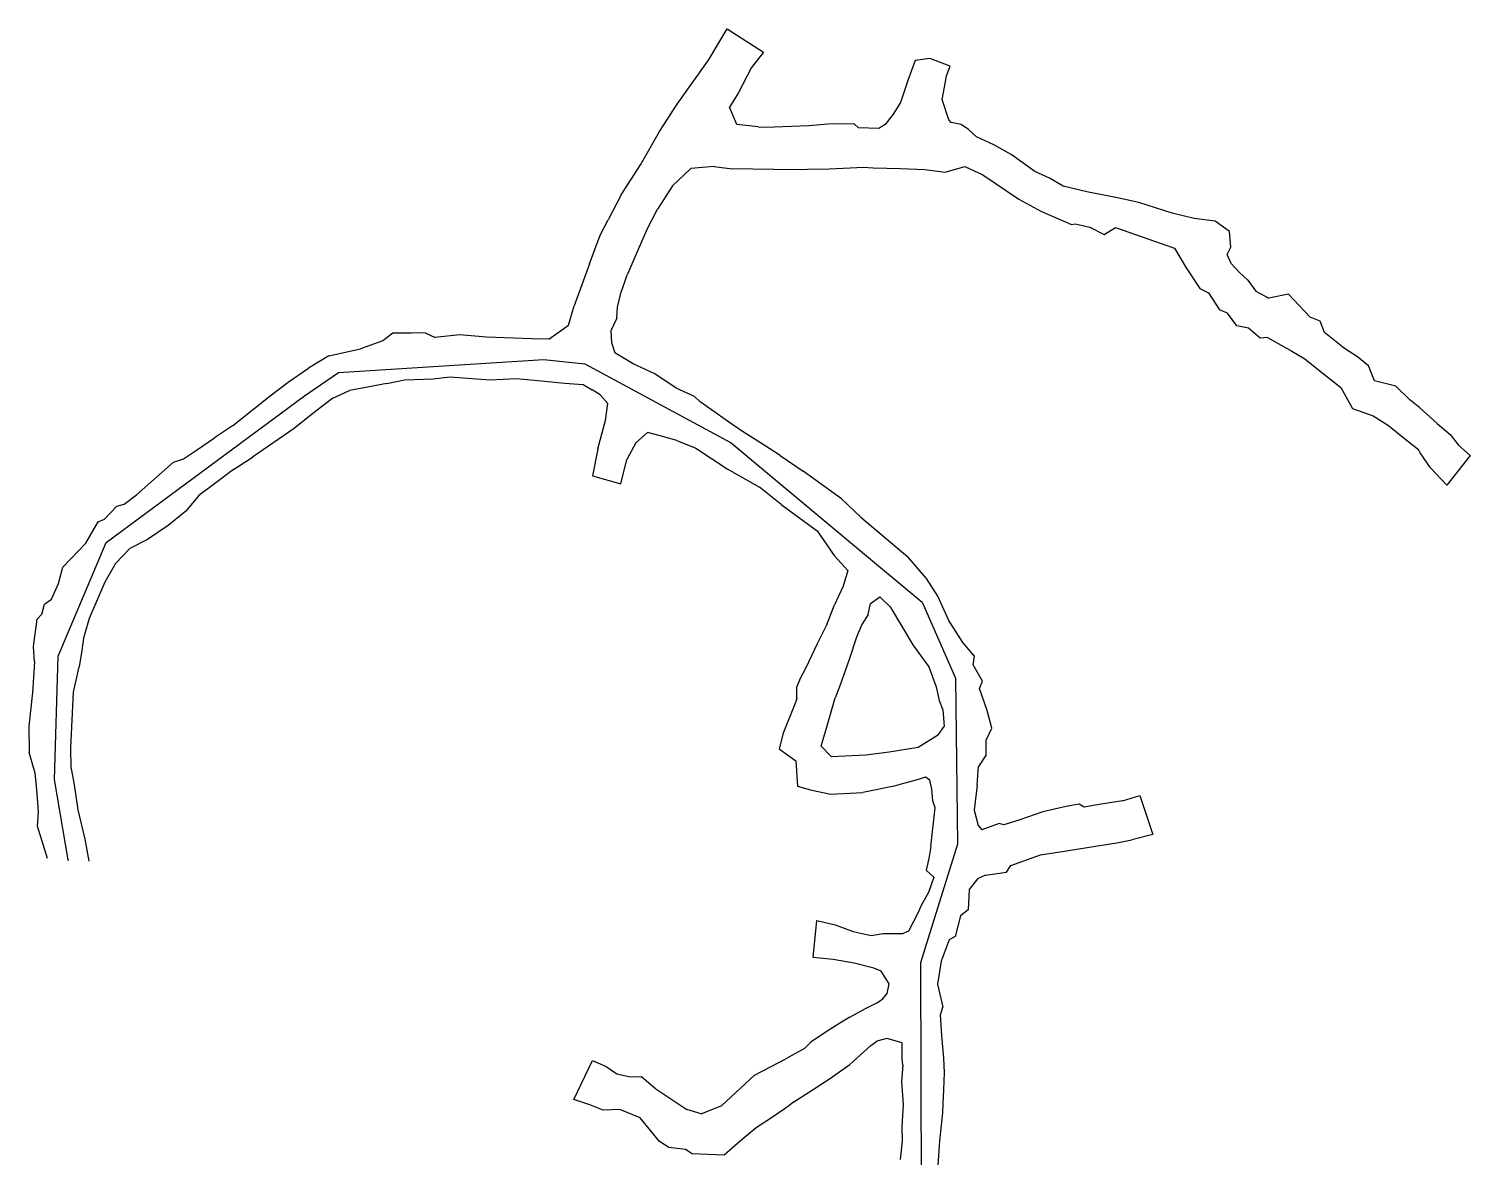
# Model space of a CAD drawing. Extents: x 539191 to 539403, y 4477602 to 4477860.
# Drawn here: x 539228.8 to 539402.5, y 4477724.1 to 4477860.1 of the extents above; entities that cross this region are included whole.
import ezdxf

# ---------------------------------------------------------------- set-up
doc = ezdxf.new("R2010")
doc.units = 0
doc.header["$MEASUREMENT"] = 0
doc.linetypes.add('DUZ', pattern=[500, 500])
for name, color, linetype in [('GEOFENCE', 80, 'DUZ'), ('INIT_COORD', 170, 'DUZ'), ('KAT_1395', 102, 'DUZ')]:
    doc.layers.add(name, color=color, linetype=linetype)

msp = doc.modelspace()

# ---------------------------------------------------------------- linework, layer by layer
at = {"layer": 'GEOFENCE', "linetype": 'Continuous'}
for p, q in [((539266.14, 4477818.73, 1399.63), (539290.89, 4477820.29, 1396.5)), ((539290.89, 4477820.29, 1396.5), (539295.85, 4477819.74, 1396.21)), ((539262.06, 4477815.9, 1400.22), (539266.14, 4477818.73, 1399.63)), ((539295.85, 4477819.74, 1396.21), (539313.46, 4477810.25, 1396.19)), ((539238.17, 4477798.23, 1404.34), (539262.06, 4477815.9, 1400.22)), ((539313.46, 4477810.25, 1396.19), (539328.8, 4477797.42, 1396.69)), ((539232.37, 4477784.51, 1406.16), (539238.17, 4477798.23, 1404.34)), ((539328.8, 4477797.42, 1396.69), (539336.46, 4477791.01, 1396.94)), ((539336.46, 4477791.01, 1396.94), (539340.5, 4477781.86, 1397)), ((539231.92, 4477769.67, 1408.29), (539232.37, 4477784.51, 1406.16)), ((539340.5, 4477781.86, 1397), (539340.74, 4477761.86, 1397.2)), ((539233.58, 4477759.99, 1410.14), (539231.92, 4477769.67, 1408.29)), ((539340.74, 4477761.86, 1397.2), (539337.75, 4477752.32, 1397.14)), ((539337.75, 4477752.32, 1397.14), (539336.26, 4477747.55, 1397.11)), ((539336.26, 4477747.55, 1397.11), (539336.48, 4477667.8, 1390.71))]:
    msp.add_line(p, q, dxfattribs=at)
at = {"layer": 'INIT_COORD', "linetype": 'Continuous'}
msp.add_point((539233.58, 4477759.99, 1410.14), dxfattribs=at)
at = {"layer": 'KAT_1395'}
for p, q in [((539310.73, 4477856.34, 1396.34), (539313, 4477860.14, 1396.16)), ((539313, 4477860.14, 1396.16), (539317.37, 4477857.33, 1396.3)), ((539317.37, 4477857.33, 1396.3), (539315.93, 4477855.49, 1396.4)), ((539306.97, 4477851.04, 1396.77), (539310.73, 4477856.34, 1396.34)), ((539315.93, 4477855.49, 1396.4), (539314.3, 4477852.39, 1396.31)), ((539335.62, 4477856.32, 1396.6), (539334.73, 4477853.89, 1396.6)), ((539337.39, 4477856.54, 1396.6), (539335.62, 4477856.32, 1396.6)), ((539339.83, 4477855.62, 1396.6), (539337.39, 4477856.54, 1396.6)), ((539339.4, 4477854.46, 1396.6), (539339.83, 4477855.62, 1396.6)), ((539334.73, 4477853.89, 1396.6), (539333.87, 4477851.26, 1396.6)), ((539339.15, 4477853.12, 1396.6), (539339.4, 4477854.46, 1396.6)), ((539314.3, 4477852.39, 1396.31), (539313.25, 4477850.71, 1396.36)), ((539338.9, 4477851.62, 1396.6), (539339.15, 4477853.12, 1396.6)), ((539339.69, 4477849.15, 1396.6), (539338.9, 4477851.62, 1396.6)), ((539304.84, 4477847.77, 1396.7), (539306.97, 4477851.04, 1396.77)), ((539314.16, 4477848.6, 1396.58), (539313.25, 4477850.71, 1396.36)), ((539332.98, 4477849.84, 1396.6), (539332.01, 4477848.61, 1396.6)), ((539333.87, 4477851.26, 1396.6), (539332.98, 4477849.84, 1396.6)), ((539316.73, 4477848.34, 1396.6), (539314.16, 4477848.6, 1396.58)), ((539316.73, 4477848.34, 1396.6), (539318.64, 4477848.28, 1396.47)), ((539322.82, 4477848.46, 1396.52), (539318.64, 4477848.28, 1396.47)), ((539325.1, 4477848.64, 1396.48), (539322.82, 4477848.46, 1396.52)), ((539328.29, 4477848.67, 1396.5), (539325.1, 4477848.64, 1396.48)), ((539328.79, 4477848.2, 1396.5), (539328.29, 4477848.67, 1396.5)), ((539331.27, 4477848.13, 1396.5), (539328.79, 4477848.2, 1396.5)), ((539332.01, 4477848.61, 1396.6), (539331.27, 4477848.13, 1396.5)), ((539339.95, 4477848.83, 1396.5), (539339.69, 4477849.15, 1396.6)), ((539341.19, 4477848.62, 1396.5), (539339.95, 4477848.83, 1396.5)), ((539342.07, 4477848, 1396.5), (539341.19, 4477848.62, 1396.5)), ((539302.52, 4477843.73, 1396.75), (539304.84, 4477847.77, 1396.7)), ((539343.01, 4477847.1, 1396.5), (539342.07, 4477848, 1396.5)), ((539345.11, 4477846.16, 1396.5), (539343.01, 4477847.1, 1396.5)), ((539347.2, 4477844.98, 1396.4), (539345.11, 4477846.16, 1396.5)), ((539350.04, 4477842.95, 1395.8), (539347.2, 4477844.98, 1396.4)), ((539300.2, 4477840.13, 1396.64), (539302.52, 4477843.73, 1396.75)), ((539308.62, 4477843.3, 1396.56), (539306.4, 4477841.2, 1396.67)), ((539311.4, 4477843.56, 1396.47), (539308.62, 4477843.3, 1396.56)), ((539311.4, 4477843.56, 1396.47), (539313.57, 4477843.27, 1396.45)), ((539318.59, 4477843.19, 1396.51), (539313.57, 4477843.27, 1396.45)), ((539318.59, 4477843.19, 1396.51), (539322.65, 4477843.22, 1396.45)), ((539322.65, 4477843.22, 1396.45), (539325.26, 4477843.27, 1396.43)), ((539325.26, 4477843.27, 1396.43), (539327.8, 4477843.37, 1396.51)), ((539327.8, 4477843.37, 1396.51), (539329.39, 4477843.46, 1396.5)), ((539329.39, 4477843.46, 1396.5), (539330.56, 4477843.38, 1396.5)), ((539330.56, 4477843.38, 1396.5), (539333.87, 4477843.31, 1396.5)), ((539333.87, 4477843.31, 1396.5), (539336.79, 4477843.17, 1396.5)), ((539336.79, 4477843.17, 1396.5), (539339.24, 4477842.84, 1396.5)), ((539339.24, 4477842.84, 1396.5), (539341.6, 4477843.55, 1396.5)), ((539341.6, 4477843.55, 1396.5), (539343.77, 4477842.53, 1396.5)), ((539351.81, 4477842.15, 1395.65), (539350.04, 4477842.95, 1395.8)), ((539306.4, 4477841.2, 1396.67), (539304.58, 4477838.39, 1396.72)), ((539343.77, 4477842.53, 1396.5), (539348.12, 4477839.61, 1396.01)), ((539353.46, 4477841.19, 1395.38), (539351.81, 4477842.15, 1395.65)), ((539356.3, 4477840.48, 1395.02), (539353.46, 4477841.19, 1395.38)), ((539300.2, 4477840.13, 1396.64), (539298.65, 4477837.12, 1396.18)), ((539348.12, 4477839.61, 1396.01), (539350.79, 4477838.15, 1395.32)), ((539359.79, 4477839.8, 1394.34), (539356.3, 4477840.48, 1395.02)), ((539362.57, 4477839.19, 1394.17), (539359.79, 4477839.8, 1394.34)), ((539303.22, 4477835.76, 1396.18), (539304.58, 4477838.39, 1396.72)), ((539350.79, 4477838.15, 1395.32), (539354.46, 4477836.56, 1395.1)), ((539366.6, 4477837.9, 1393.95), (539362.57, 4477839.19, 1394.17)), ((539369.26, 4477837.27, 1393.69), (539366.6, 4477837.9, 1393.95)), ((539297.7, 4477835.27, 1396.18), (539298.65, 4477837.12, 1396.18)), ((539354.46, 4477836.56, 1395.1), (539354.92, 4477836.64, 1395.02)), ((539354.92, 4477836.64, 1395.02), (539356.69, 4477836.22, 1394.77)), ((539356.69, 4477836.22, 1394.77), (539358.4, 4477835.36, 1394.5)), ((539358.4, 4477835.36, 1394.5), (539359.75, 4477836.2, 1394.34)), ((539359.75, 4477836.2, 1394.34), (539366.87, 4477833.69, 1393.53)), ((539371.78, 4477836.94, 1393.69), (539369.26, 4477837.27, 1393.69)), ((539373.49, 4477835.69, 1393.22), (539371.78, 4477836.94, 1393.69)), ((539296.41, 4477831.79, 1396.18), (539297.7, 4477835.27, 1396.18)), ((539303.22, 4477835.76, 1396.18), (539302.26, 4477833.52, 1396.18)), ((539373.65, 4477833.83, 1393.22), (539373.49, 4477835.69, 1393.22)), ((539302.26, 4477833.52, 1396.18), (539300.97, 4477830.55, 1396.18)), ((539366.87, 4477833.69, 1393.53), (539368.3, 4477831.32, 1393.28)), ((539373.24, 4477832.92, 1393.22), (539373.65, 4477833.83, 1393.22)), ((539373.72, 4477831.83, 1393.07), (539373.24, 4477832.92, 1393.22)), ((539296.41, 4477831.79, 1396.18), (539294.54, 4477826.73, 1396.19)), ((539368.3, 4477831.32, 1393.28), (539369.94, 4477828.83, 1393.4)), ((539373.72, 4477831.83, 1393.07), (539374.66, 4477830.81, 1393.12)), ((539374.66, 4477830.81, 1393.12), (539375.7, 4477829.86, 1393.19)), ((539300.18, 4477828.29, 1396.18), (539300.97, 4477830.55, 1396.18)), ((539375.7, 4477829.86, 1393.19), (539376.67, 4477828.53, 1393.17)), ((539299.78, 4477826.58, 1396.18), (539300.18, 4477828.29, 1396.18)), ((539369.94, 4477828.83, 1393.4), (539370.97, 4477828.32, 1393.35)), ((539370.97, 4477828.32, 1393.35), (539372.31, 4477826.27, 1393.36)), ((539376.67, 4477828.53, 1393.17), (539378.23, 4477827.67, 1393.19)), ((539380.61, 4477828.16, 1393.52), (539378.23, 4477827.67, 1393.19)), ((539383.22, 4477825.4, 1393.47), (539380.61, 4477828.16, 1393.52)), ((539293.87, 4477824.4, 1396.19), (539294.54, 4477826.73, 1396.19)), ((539299.67, 4477825.26, 1396.19), (539299.78, 4477826.58, 1396.18)), ((539373.28, 4477825.86, 1395.87), (539372.31, 4477826.27, 1393.36)), ((539374.37, 4477824.34, 1396.01), (539373.28, 4477825.86, 1395.87)), ((539291.51, 4477822.73, 1396.23), (539293.87, 4477824.4, 1396.19)), ((539299.67, 4477825.26, 1396.19), (539298.95, 4477823.75, 1396.19)), ((539298.95, 4477823.75, 1396.19), (539299.05, 4477822.31, 1396.19)), ((539375.81, 4477824.06, 1393.08), (539374.37, 4477824.34, 1396.01)), ((539377.19, 4477822.83, 1393.03), (539375.81, 4477824.06, 1393.08)), ((539384.42, 4477824.88, 1393.5), (539383.22, 4477825.4, 1393.47)), ((539384.95, 4477823.55, 1393.5), (539384.42, 4477824.88, 1393.5)), ((539271.49, 4477822.54, 1397.93), (539268.82, 4477821.58, 1398.52)), ((539272.71, 4477823.47, 1397.9), (539271.49, 4477822.54, 1397.93)), ((539274.89, 4477823.44, 1397.92), (539272.71, 4477823.47, 1397.9)), ((539276.61, 4477823.5, 1397.92), (539274.89, 4477823.44, 1397.92)), ((539276.61, 4477823.5, 1397.92), (539277.81, 4477822.91, 1397.83)), ((539280.75, 4477823.24, 1396.9), (539277.81, 4477822.91, 1397.83)), ((539283.99, 4477822.98, 1396.86), (539280.75, 4477823.24, 1396.9)), ((539289.41, 4477822.75, 1396.38), (539283.99, 4477822.98, 1396.86)), ((539291.51, 4477822.73, 1396.23), (539289.41, 4477822.75, 1396.38)), ((539299.05, 4477822.31, 1396.19), (539299.45, 4477821.1, 1396.23)), ((539378.09, 4477822.91, 1393.06), (539377.19, 4477822.83, 1393.03)), ((539378.09, 4477822.91, 1393.06), (539381, 4477821.28, 1393.34)), ((539387.37, 4477821.59, 1393.35), (539384.95, 4477823.55, 1393.5)), ((539264.98, 4477820.72, 1399.77), (539262.53, 4477819.23, 1399.77)), ((539264.98, 4477820.72, 1399.77), (539268.82, 4477821.58, 1398.52)), ((539301.67, 4477819.74, 1396.11), (539299.45, 4477821.1, 1396.23)), ((539381, 4477821.28, 1393.34), (539382.57, 4477820.36, 1393.38)), ((539382.57, 4477820.36, 1393.38), (539384.21, 4477819.02, 1393.3)), ((539388.93, 4477820.59, 1393.35), (539387.37, 4477821.59, 1393.35)), ((539390.23, 4477819.51, 1393.32), (539388.93, 4477820.59, 1393.35)), ((539260.08, 4477817.54, 1399.77), (539262.53, 4477819.23, 1399.77)), ((539304.28, 4477818.54, 1396.14), (539301.67, 4477819.74, 1396.11)), ((539306.82, 4477816.81, 1396.21), (539304.28, 4477818.54, 1396.14)), ((539384.21, 4477819.02, 1393.3), (539386.93, 4477816.9, 1393.45)), ((539390.99, 4477817.69, 1393.13), (539390.23, 4477819.51, 1393.32)), ((539257.94, 4477815.89, 1400.03), (539260.08, 4477817.54, 1399.77)), ((539269, 4477816.84, 1398.77), (539267.46, 4477816.54, 1399.77)), ((539271.98, 4477817.4, 1398.53), (539269, 4477816.84, 1398.77)), ((539271.98, 4477817.4, 1398.53), (539274.1, 4477817.82, 1397.93)), ((539274.1, 4477817.82, 1397.93), (539277.54, 4477817.96, 1397.83)), ((539277.54, 4477817.96, 1397.83), (539279.55, 4477818.2, 1397.61)), ((539279.55, 4477818.2, 1397.61), (539284.44, 4477817.84, 1396.7)), ((539284.44, 4477817.84, 1396.7), (539287.57, 4477817.99, 1396.7)), ((539287.57, 4477817.99, 1396.7), (539290.63, 4477817.7, 1396.37)), ((539290.63, 4477817.7, 1396.37), (539293.37, 4477817.44, 1396.22)), ((539293.37, 4477817.44, 1396.22), (539295.64, 4477817.27, 1395.99)), ((539295.64, 4477817.27, 1395.99), (539296.71, 4477816.64, 1396.19)), ((539309.04, 4477815.83, 1396.21), (539306.82, 4477816.81, 1396.21)), ((539386.93, 4477816.9, 1393.45), (539388.32, 4477814.36, 1393.13)), ((539393.56, 4477817.06, 1394.93), (539390.99, 4477817.69, 1393.13)), ((539395.24, 4477815.4, 1393.62), (539393.56, 4477817.06, 1394.93)), ((539253.38, 4477812.28, 1401.35), (539257.94, 4477815.89, 1400.03)), ((539265.49, 4477815.61, 1399.77), (539263.05, 4477813.76, 1399.53)), ((539265.49, 4477815.61, 1399.77), (539267.46, 4477816.54, 1399.77)), ((539297.69, 4477816, 1396.18), (539296.71, 4477816.64, 1396.19)), ((539298.59, 4477814.99, 1396.18), (539297.69, 4477816, 1396.18)), ((539309.74, 4477815.16, 1396.19), (539309.04, 4477815.83, 1396.21)), ((539313.13, 4477812.75, 1396.19), (539309.74, 4477815.16, 1396.19)), ((539396.45, 4477814.46, 1393.59), (539395.24, 4477815.4, 1393.62)), ((539263.05, 4477813.76, 1399.53), (539260.82, 4477811.95, 1399.98)), ((539298.32, 4477812.93, 1396.18), (539298.59, 4477814.99, 1396.18)), ((539388.32, 4477814.36, 1393.13), (539390.81, 4477813.48, 1393.13)), ((539390.81, 4477813.48, 1393.13), (539392.65, 4477812.31, 1393.52)), ((539398.54, 4477812.55, 1393.41), (539396.45, 4477814.46, 1393.59)), ((539253.38, 4477812.28, 1401.35), (539251.21, 4477810.84, 1401.6)), ((539260.82, 4477811.95, 1399.98), (539255.79, 4477808.51, 1401.21)), ((539297.4, 4477809.51, 1396.18), (539298.32, 4477812.93, 1396.18)), ((539314.72, 4477811.7, 1396.19), (539313.13, 4477812.75, 1396.19)), ((539317.45, 4477809.95, 1396.18), (539314.72, 4477811.7, 1396.19)), ((539392.65, 4477812.31, 1393.52), (539394.2, 4477811.09, 1393.41)), ((539398.54, 4477812.55, 1393.41), (539400.08, 4477811.22, 1393.77)), ((539249.04, 4477809.35, 1401.87), (539251.21, 4477810.84, 1401.6)), ((539301.99, 4477810.23, 1396.18), (539300.88, 4477808.22, 1396.18)), ((539303.39, 4477811.49, 1396.18), (539301.99, 4477810.23, 1396.18)), ((539304.92, 4477811.08, 1396.18), (539303.39, 4477811.49, 1396.18)), ((539306.91, 4477810.53, 1396.19), (539304.92, 4477811.08, 1396.18)), ((539306.91, 4477810.53, 1396.19), (539309.21, 4477809.6, 1396.18)), ((539319.36, 4477808.69, 1396.18), (539317.45, 4477809.95, 1396.18)), ((539394.2, 4477811.09, 1393.41), (539396.26, 4477809.44, 1393.41)), ((539400.08, 4477811.22, 1393.77), (539401.09, 4477809.96, 1393.7)), ((539401.09, 4477809.96, 1393.7), (539402.5, 4477808.7, 1393.89)), ((539246.29, 4477807.89, 1402.32), (539247.46, 4477808.3, 1402.32)), ((539247.46, 4477808.3, 1402.32), (539249.04, 4477809.35, 1401.87)), ((539253.5, 4477807, 1401.61), (539255.79, 4477808.51, 1401.21)), ((539297.4, 4477809.51, 1396.18), (539296.74, 4477806.27, 1396.18)), ((539300.18, 4477805.29, 1396.18), (539300.88, 4477808.22, 1396.18)), ((539309.21, 4477809.6, 1396.18), (539313, 4477807.08, 1396.18)), ((539319.36, 4477808.69, 1396.18), (539322.15, 4477806.82, 1396.18)), ((539396.48, 4477809.02, 1393.71), (539396.26, 4477809.44, 1393.41)), ((539397.71, 4477807.23, 1393.75), (539396.48, 4477809.02, 1393.71)), ((539402.5, 4477808.7, 1393.89), (539399.67, 4477805.15, 1393.85)), ((539244.22, 4477806.1, 1402.64), (539246.29, 4477807.89, 1402.32)), ((539253.5, 4477807, 1401.61), (539251.22, 4477805.29, 1402.32)), ((539313, 4477807.08, 1396.18), (539316.87, 4477804.9, 1396.18)), ((539326.76, 4477803.49, 1396.66), (539322.15, 4477806.82, 1396.18)), ((539399.67, 4477805.15, 1393.85), (539397.71, 4477807.23, 1393.75)), ((539244.22, 4477806.1, 1402.64), (539241.83, 4477803.96, 1403.28)), ((539251.22, 4477805.29, 1402.32), (539249.34, 4477803.88, 1402.32)), ((539296.74, 4477806.27, 1396.18), (539300.18, 4477805.29, 1396.18)), ((539319.5, 4477802.82, 1396.18), (539316.87, 4477804.9, 1396.18)), ((539240.35, 4477802.84, 1403.52), (539241.83, 4477803.96, 1403.28)), ((539249.34, 4477803.88, 1402.32), (539247.76, 4477801.99, 1402.32)), ((539326.76, 4477803.49, 1396.66), (539329.07, 4477801.28, 1396.75)), ((539237.97, 4477801.05, 1404.08), (539239.43, 4477802.59, 1403.74)), ((539239.43, 4477802.59, 1403.74), (539240.35, 4477802.84, 1403.52)), ((539247.76, 4477801.99, 1402.32), (539245.63, 4477800.26, 1403.43)), ((539319.5, 4477802.82, 1396.18), (539323.82, 4477799.64, 1396.59)), ((539329.07, 4477801.28, 1396.75), (539334.73, 4477796.48, 1396.77)), ((539235.73, 4477798.13, 1404.41), (539237.2, 4477800.7, 1404.06)), ((539237.2, 4477800.7, 1404.06), (539237.97, 4477801.05, 1404.08)), ((539245.63, 4477800.26, 1403.43), (539243.16, 4477798.6, 1403.91)), ((539323.82, 4477799.64, 1396.59), (539325.87, 4477796.64, 1396.64)), ((539232.94, 4477795.26, 1404.77), (539235.73, 4477798.13, 1404.41)), ((539243.16, 4477798.6, 1403.91), (539241, 4477797.51, 1404.31)), ((539241, 4477797.51, 1404.31), (539239.3, 4477795.68, 1404.63)), ((539325.87, 4477796.64, 1396.64), (539327.51, 4477794.83, 1396.8)), ((539336.98, 4477793.9, 1396.79), (539334.73, 4477796.48, 1396.77)), ((539232.43, 4477793.29, 1404.94), (539232.94, 4477795.26, 1404.77)), ((539239.3, 4477795.68, 1404.63), (539238, 4477793.42, 1404.87)), ((539327.51, 4477794.83, 1396.8), (539326.95, 4477792.97, 1396.81)), ((539231.58, 4477791.4, 1405.12), (539232.43, 4477793.29, 1404.94)), ((539238, 4477793.42, 1404.87), (539236.12, 4477789.06, 1405.3)), ((539326.95, 4477792.97, 1396.81), (539325.9, 4477790.7, 1396.69)), ((539338.37, 4477791.74, 1396.79), (539336.98, 4477793.9, 1396.79)), ((539230.43, 4477789.58, 1405.32), (539230.72, 4477790.78, 1405.29)), ((539230.72, 4477790.78, 1405.29), (539231.58, 4477791.4, 1405.12)), ((539329.95, 4477789.53, 1396.59), (539330.25, 4477790.86, 1396.45)), ((539330.25, 4477790.86, 1396.45), (539331.38, 4477791.66, 1396.94)), ((539331.38, 4477791.66, 1396.94), (539332.63, 4477790.46, 1396.92)), ((539339.67, 4477788.83, 1396.93), (539338.37, 4477791.74, 1396.79)), ((539229.84, 4477788.99, 1405.45), (539230.43, 4477789.58, 1405.32)), ((539236.12, 4477789.06, 1405.3), (539235.45, 4477786.7, 1405.8)), ((539324.93, 4477788.23, 1396.01), (539325.9, 4477790.7, 1396.69)), ((539329.95, 4477789.53, 1396.59), (539329.21, 4477788.34, 1396.07)), ((539332.63, 4477790.46, 1396.92), (539335.36, 4477785.89, 1396.91)), ((539229.4, 4477785.68, 1405.96), (539229.84, 4477788.99, 1405.45)), ((539323.85, 4477786.03, 1395.62), (539324.93, 4477788.23, 1396.01)), ((539329.21, 4477788.34, 1396.07), (539328.56, 4477786.81, 1395.93)), ((539341.39, 4477786.17, 1396.98), (539339.67, 4477788.83, 1396.93)), ((539229.52, 4477783.83, 1406.35), (539229.4, 4477785.68, 1405.96)), ((539235.45, 4477786.7, 1405.8), (539235.23, 4477785.21, 1406.05)), ((539322.47, 4477783.06, 1395.16), (539323.85, 4477786.03, 1395.62)), ((539328.56, 4477786.81, 1395.93), (539327.68, 4477784.12, 1395.49)), ((539335.36, 4477785.89, 1396.91), (539337.27, 4477783.22, 1396.97)), ((539342.78, 4477784.52, 1397.11), (539341.39, 4477786.17, 1396.98)), ((539229.52, 4477783.83, 1406.35), (539229.3, 4477780.15, 1406.71)), ((539235.23, 4477785.21, 1406.05), (539234.91, 4477783.25, 1406.23)), ((539327.68, 4477784.12, 1395.49), (539326.52, 4477780.83, 1395.11)), ((539342.63, 4477783.48, 1397.1), (539342.78, 4477784.52, 1397.11)), ((539234.21, 4477780.17, 1406.61), (539234.91, 4477783.25, 1406.23)), ((539321.82, 4477781.88, 1394.73), (539322.47, 4477783.06, 1395.16)), ((539337.27, 4477783.22, 1396.97), (539338.18, 4477780.84, 1396.97)), ((539343.74, 4477781.5, 1396.97), (539342.63, 4477783.48, 1397.1)), ((539321.38, 4477780.77, 1394.47), (539321.82, 4477781.88, 1394.73)), ((539321.38, 4477779.43, 1394.35), (539321.38, 4477780.77, 1394.47)), ((539326.52, 4477780.83, 1395.11), (539326.01, 4477779.5, 1394.68)), ((539338.18, 4477780.84, 1396.97), (539338.53, 4477779.18, 1396.97)), ((539343.4, 4477780.62, 1396.97), (539343.74, 4477781.5, 1396.97)), ((539344.31, 4477777.97, 1399.65), (539343.4, 4477780.62, 1396.97)), ((539229.3, 4477780.15, 1406.71), (539228.84, 4477776.07, 1407.11)), ((539233.89, 4477773.48, 1407.5), (539234.21, 4477780.17, 1406.61)), ((539321.2, 4477778.95, 1394.28), (539319.71, 4477775.22, 1394.05)), ((539321.38, 4477779.43, 1394.35), (539321.2, 4477778.95, 1394.28)), ((539325.02, 4477776.11, 1394.25), (539326.01, 4477779.5, 1394.68)), ((539338.53, 4477779.18, 1396.97), (539338.95, 4477778.07, 1397.08)), ((539338.95, 4477778.07, 1397.08), (539339.14, 4477776.05, 1397.01)), ((539344.87, 4477775.85, 1396.97), (539344.31, 4477777.97, 1399.65)), ((539228.84, 4477776.07, 1407.11), (539228.89, 4477772.89, 1408.37)), ((539319.71, 4477775.22, 1394.05), (539319.25, 4477773.36, 1394.16)), ((539324.3, 4477773.67, 1394.24), (539325.02, 4477776.11, 1394.25)), ((539338.44, 4477775.06, 1397.07), (539339.14, 4477776.05, 1397.01)), ((539344.18, 4477774.41, 1396.97), (539344.87, 4477775.85, 1396.97)), ((539233.94, 4477770.97, 1407.9), (539233.89, 4477773.48, 1407.5)), ((539325.51, 4477772.42, 1394.94), (539324.3, 4477773.67, 1394.24)), ((539332.5, 4477772.98, 1396.26), (539336.01, 4477773.55, 1397.01)), ((539336.01, 4477773.55, 1397.01), (539338.44, 4477775.06, 1397.07)), ((539344.18, 4477772.63, 1396.97), (539344.18, 4477774.41, 1396.97)), ((539229.61, 4477770.43, 1408.28), (539228.89, 4477772.89, 1408.37)), ((539319.25, 4477773.36, 1394.16), (539321.27, 4477771.92, 1394.1)), ((539321.27, 4477771.92, 1394.1), (539321.47, 4477768.85, 1394.19)), ((539325.51, 4477772.42, 1394.94), (539329.68, 4477772.64, 1395.89)), ((539329.68, 4477772.64, 1395.89), (539332.5, 4477772.98, 1396.26)), ((539344.18, 4477772.63, 1396.97), (539343.25, 4477771.21, 1396.97)), ((539229.81, 4477768.45, 1408.45), (539229.61, 4477770.43, 1408.28)), ((539233.94, 4477770.97, 1407.9), (539234.29, 4477769.03, 1408.49)), ((539336.89, 4477769.92, 1396.96), (539335.61, 4477769.52, 1396.54)), ((539337.38, 4477769.57, 1397.09), (539336.89, 4477769.92, 1396.96)), ((539343.1, 4477768.97, 1397.02), (539343.25, 4477771.21, 1396.97)), ((539230, 4477765.74, 1408.72), (539229.81, 4477768.45, 1408.45)), ((539234.29, 4477769.03, 1408.49), (539234.73, 4477766.01, 1408.92)), ((539321.47, 4477768.85, 1394.19), (539323.01, 4477768.42, 1394.42)), ((539323.01, 4477768.42, 1394.42), (539325.45, 4477767.9, 1394.78)), ((539333.12, 4477768.86, 1395.85), (539329.31, 4477768.1, 1395.49)), ((539334.22, 4477769.19, 1396.19), (539333.12, 4477768.86, 1395.85)), ((539335.61, 4477769.52, 1396.54), (539334.22, 4477769.19, 1396.19)), ((539337.63, 4477768.5, 1397.25), (539337.38, 4477769.57, 1397.09)), ((539337.78, 4477767.07, 1397.1), (539337.63, 4477768.5, 1397.25)), ((539343.1, 4477768.97, 1397.02), (539342.75, 4477765.94, 1397.02)), ((539325.45, 4477767.9, 1394.78), (539329.31, 4477768.1, 1395.49)), ((539338.06, 4477766.24, 1397.1), (539337.78, 4477767.07, 1397.1)), ((539355.38, 4477766.69, 1399.42), (539353.81, 4477766.39, 1398.95)), ((539356, 4477766.32, 1399.52), (539355.38, 4477766.69, 1399.42)), ((539357.56, 4477766.62, 1399.78), (539356, 4477766.32, 1399.52)), ((539360.61, 4477767.08, 1400.46), (539357.56, 4477766.62, 1399.78)), ((539360.61, 4477767.08, 1400.46), (539362.69, 4477767.73, 1400.26)), ((539362.69, 4477767.73, 1400.26), (539364.25, 4477763.03, 1400.26)), ((539229.9, 4477764.03, 1409.05), (539230, 4477765.74, 1408.72)), ((539234.73, 4477766.01, 1408.92), (539235.58, 4477762.45, 1409.61)), ((539337.5, 4477761.56, 1397.1), (539338.06, 4477766.24, 1397.1)), ((539342.75, 4477765.94, 1397.02), (539343.22, 4477764.09, 1397.07)), ((539348.24, 4477764.78, 1398.15), (539346.3, 4477764.19, 1397.78)), ((539351, 4477765.75, 1398.43), (539348.24, 4477764.78, 1398.15)), ((539353.81, 4477766.39, 1398.95), (539351, 4477765.75, 1398.43)), ((539231.1, 4477760.14, 1409.96), (539229.9, 4477764.03, 1409.05)), ((539343.22, 4477764.09, 1397.07), (539343.65, 4477763.6, 1397.27)), ((539345.76, 4477764.35, 1397.67), (539343.65, 4477763.6, 1397.27)), ((539346.3, 4477764.19, 1397.78), (539345.76, 4477764.35, 1397.67)), ((539364.25, 4477763.03, 1400.26), (539361.73, 4477762.4, 1400.26)), ((539235.58, 4477762.45, 1409.61), (539236.06, 4477759.83, 1410.33)), ((539337.5, 4477761.56, 1397.1), (539337.26, 4477760.15, 1397.04)), ((539354.11, 4477761.11, 1398.79), (539357.36, 4477761.61, 1399.44)), ((539357.36, 4477761.61, 1399.44), (539359.94, 4477762.02, 1399.91)), ((539359.94, 4477762.02, 1399.91), (539361.73, 4477762.4, 1400.26)), ((539337.26, 4477760.15, 1397.04), (539336.95, 4477758.71, 1397.04)), ((539347.17, 4477759.28, 1397.65), (539350.75, 4477760.58, 1398.26)), ((539350.75, 4477760.58, 1398.26), (539354.11, 4477761.11, 1398.79)), ((539336.95, 4477758.71, 1397.04), (539337.88, 4477757.87, 1397.04)), ((539337.88, 4477757.87, 1397.04), (539337.24, 4477756.03, 1397.04)), ((539344.09, 4477758.12, 1397.12), (539343.15, 4477757.67, 1397.11)), ((539344.09, 4477758.12, 1397.12), (539346.65, 4477758.5, 1397.6)), ((539346.65, 4477758.5, 1397.6), (539347.17, 4477759.28, 1397.65)), ((539337.24, 4477756.03, 1397.04), (539336.38, 4477754.54, 1397.04)), ((539342.13, 4477756.38, 1397.02), (539342.01, 4477753.94, 1397.02)), ((539343.15, 4477757.67, 1397.11), (539342.13, 4477756.38, 1397.02)), ((539336.38, 4477754.54, 1397.04), (539335.95, 4477753.56, 1397.24)), ((539323.35, 4477748.19, 1397.89), (539323.8, 4477752.65, 1397.91)), ((539323.8, 4477752.65, 1397.91), (539326, 4477752.15, 1397.77)), ((539335.95, 4477753.56, 1397.24), (539334.81, 4477751.39, 1397.13)), ((539341.09, 4477753.21, 1397.03), (539340.45, 4477750.74, 1397.02)), ((539342.01, 4477753.94, 1397.02), (539341.09, 4477753.21, 1397.03)), ((539326, 4477752.15, 1397.77), (539328.16, 4477751.35, 1397.59)), ((539328.16, 4477751.35, 1397.59), (539330.34, 4477750.86, 1397.23)), ((539330.34, 4477750.86, 1397.23), (539331.76, 4477751.08, 1397.12)), ((539331.76, 4477751.08, 1397.12), (539334.18, 4477751.09, 1397.18)), ((539334.81, 4477751.39, 1397.13), (539334.18, 4477751.09, 1397.18)), ((539339.73, 4477750.34, 1397.08), (539338.76, 4477747.76, 1397.05)), ((539340.45, 4477750.74, 1397.02), (539339.73, 4477750.34, 1397.08)), ((539325.74, 4477747.96, 1397.48), (539323.35, 4477748.19, 1397.89)), ((539328.28, 4477747.51, 1397.44), (539325.74, 4477747.96, 1397.48)), ((539330.67, 4477746.9, 1397.15), (539328.28, 4477747.51, 1397.44)), ((539338.76, 4477747.76, 1397.05), (539338.32, 4477744.98, 1397.17)), ((539331.55, 4477746.57, 1397.12), (539330.67, 4477746.9, 1397.15)), ((539332.48, 4477745.04, 1397.23), (539331.55, 4477746.57, 1397.12)), ((539332.26, 4477743.85, 1397.26), (539332.48, 4477745.04, 1397.23)), ((539338.32, 4477744.98, 1397.17), (539338.95, 4477742.2, 1397.31)), ((539329.65, 4477742.04, 1397.51), (539331, 4477742.74, 1397.51)), ((539331, 4477742.74, 1397.51), (539331.69, 4477743.17, 1397.44)), ((539331.69, 4477743.17, 1397.44), (539332.26, 4477743.85, 1397.26)), ((539338.67, 4477741.28, 1397.37), (539338.95, 4477742.2, 1397.31)), ((539327.77, 4477741.02, 1397.69), (539326.56, 4477740.29, 1397.57)), ((539327.77, 4477741.02, 1397.69), (539329.65, 4477742.04, 1397.51)), ((539338.86, 4477738.79, 1397.21), (539338.67, 4477741.28, 1397.37)), ((539324.79, 4477739.15, 1397.11), (539323.05, 4477738.01, 1396.91)), ((539326.56, 4477740.29, 1397.57), (539324.79, 4477739.15, 1397.11)), ((539339.1, 4477736.05, 1397.25), (539338.86, 4477738.79, 1397.21)), ((539322.31, 4477737.22, 1396.89), (539320.03, 4477736, 1396.47)), ((539323.05, 4477738.01, 1396.91), (539322.31, 4477737.22, 1396.89)), ((539327.78, 4477735.29, 1397.15), (539330.3, 4477737.6, 1397.42)), ((539330.3, 4477737.6, 1397.42), (539331, 4477738.12, 1397.47)), ((539332.21, 4477738.44, 1397.44), (539331, 4477738.12, 1397.47)), ((539334.08, 4477737.91, 1397.5), (539332.21, 4477738.44, 1397.44)), ((539334.05, 4477735.97, 1397.46), (539334.08, 4477737.91, 1397.5)), ((539294.5, 4477731.07, 1393.18), (539296.76, 4477735.8, 1393.18)), ((539296.76, 4477735.8, 1393.18), (539298.41, 4477735.07, 1393.3)), ((539316.26, 4477734, 1395.78), (539320.03, 4477736, 1396.47)), ((539325.3, 4477733.59, 1396.77), (539327.78, 4477735.29, 1397.15)), ((539334.16, 4477735.26, 1397.33), (539333.99, 4477733.22, 1397.25)), ((539334.16, 4477735.26, 1397.33), (539334.05, 4477735.97, 1397.46)), ((539339.15, 4477734.33, 1397.25), (539339.1, 4477736.05, 1397.25)), ((539298.41, 4477735.07, 1393.3), (539299.7, 4477734.16, 1393.24)), ((539299.7, 4477734.16, 1393.24), (539301.34, 4477733.83, 1393.56)), ((539301.34, 4477733.83, 1393.56), (539302.65, 4477733.87, 1393.77)), ((539302.65, 4477733.87, 1393.77), (539304.38, 4477732.37, 1394.08)), ((539316.26, 4477734, 1395.78), (539312.32, 4477730.37, 1395)), ((539322.91, 4477732.02, 1396.67), (539325.3, 4477733.59, 1396.77)), ((539339.07, 4477732.25, 1397.25), (539339.15, 4477734.33, 1397.25)), ((539304.38, 4477732.37, 1394.08), (539308.12, 4477729.89, 1395.13)), ((539321, 4477730.79, 1396.47), (539322.91, 4477732.02, 1396.67)), ((539333.99, 4477733.22, 1397.25), (539334.17, 4477730.5, 1397.25)), ((539339.02, 4477730.6, 1397.25), (539339.07, 4477732.25, 1397.25)), ((539296.43, 4477730.43, 1393.33), (539294.5, 4477731.07, 1393.18)), ((539298.04, 4477729.79, 1394.73), (539296.43, 4477730.43, 1393.33)), ((539309.85, 4477729.35, 1394.99), (539312.32, 4477730.37, 1395)), ((539320.36, 4477730.28, 1396.21), (539318.67, 4477729.13, 1395.89)), ((539321, 4477730.79, 1396.47), (539320.36, 4477730.28, 1396.21)), ((539334.17, 4477730.5, 1397.25), (539334.03, 4477727.77, 1397.01)), ((539338.98, 4477729.46, 1396.9), (539339.02, 4477730.6, 1397.25)), ((539300.04, 4477729.88, 1393.3), (539298.04, 4477729.79, 1394.73)), ((539302.51, 4477728.88, 1393.87), (539300.04, 4477729.88, 1393.3)), ((539304.82, 4477726.04, 1394.27), (539302.51, 4477728.88, 1393.87)), ((539309.85, 4477729.35, 1394.99), (539308.12, 4477729.89, 1395.13)), ((539318.67, 4477729.13, 1395.89), (539316.48, 4477727.67, 1395.53)), ((539338.62, 4477726.12, 1397.12), (539338.98, 4477729.46, 1396.9)), ((539316.48, 4477727.67, 1395.53), (539314.56, 4477726.07, 1395.56)), ((539334.03, 4477727.77, 1397.01), (539334.06, 4477726.07, 1397.05)), ((539305.97, 4477725.31, 1394.61), (539304.82, 4477726.04, 1394.27)), ((539307.95, 4477725.06, 1395.08), (539305.97, 4477725.31, 1394.61)), ((539308.76, 4477724.53, 1394.99), (539307.95, 4477725.06, 1395.08)), ((539314.56, 4477726.07, 1395.56), (539312.63, 4477724.39, 1395)), ((539334.06, 4477726.07, 1397.05), (539333.82, 4477723.87, 1396.91)), ((539338.41, 4477723.12, 1396.71), (539338.62, 4477726.12, 1397.12)), ((539312.63, 4477724.39, 1395), (539308.76, 4477724.53, 1394.99))]:
    msp.add_line(p, q, dxfattribs=at)

doc.saveas('drawing.dxf')
